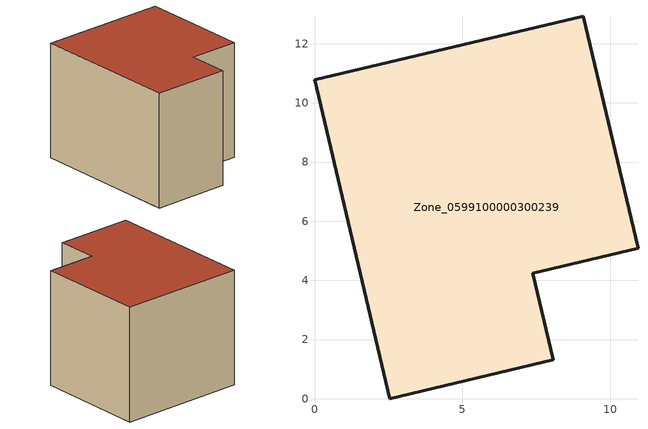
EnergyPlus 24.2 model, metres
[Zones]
Zone_0599100000300239
 floor ground (C_G): 0,10.78 9.08,12.93 10.93,5.08 7.38,4.24 8.07,1.32 2.55,0 z0
 wall outside (C_F): 2.55,0 8.07,1.32 7.38,4.24 10.93,5.08 9.08,12.93 0,10.78 2.55,0 z0:8.41
 roof outside (C_R): 9.08,12.93 0,10.78 2.55,0 8.07,1.32 7.38,4.24 10.93,5.08 z8.41
[BUILDING]
Pand.0599100000300239: North Axis=0; Terrain=City; Loads Convergence Tolerance Value=0.04; Temperature Convergence Tolerance Value=0.4; Solar Distribution=FullExterior; Maximum Number of Warmup Days=25; Minimum Number of Warmup Days=1
[Site:Location]
Rotterdam.The.Hague.AP_ZH_NLD Design_Conditions: Latitude=51.96; Longitude=4.45; Time Zone=1; Elevation=-4.5
[SITE:GROUNDTEMPERATURE:BUILDINGSURFACE]
18, 18, 18, 18, 18, 18, 18, 18, 18, 18, 18, 18
[MATERIAL] Thermal Absorptance=0.9; Solar Absorptance=0.7; Visible Absorptance=0.7
Name | Roughness | Thickness | Conductivity | Density | Specific Heat
G.TC.1992-2005 | MediumSmooth | 0.15 | 0.06 | 540 | 1210
F.TC.1992-2005 | Rough | 0.3 | 0.12 | 1920 | 840
R.TC.1992-2005 | MediumRough | 0.2 | 0.08 | 1500 | 1000
[CONSTRUCTION]
C_G: G.TC.1992-2005
C_F: F.TC.1992-2005
C_R: R.TC.1992-2005
[ZONE]
Zone_0599100000300239: Type=1; Multiplier=1; Ceiling Height=Autocalculate; Volume=Autocalculate; Floor Area=autocalculate; Part of Total Floor Area=Yes
[ZONEINFILTRATION:DESIGNFLOWRATE]
Infil_Zone_0599100000300239: Zone or ZoneList or Space or SpaceList=Zone_0599100000300239; Schedule=AlwaysOn; Design Flow Rate Calculation Method=Flow/Area; Flow Rate per Floor Area=0.0015; Constant Term Coefficient=1; Temperature Term Coefficient=0; Velocity Term Coefficient=0; Velocity Squared Term Coefficient=0
[HVACTEMPLATE:ZONE:IDEALLOADSAIRSYSTEM]
Zone_0599100000300239: Maximum Heating Supply Air Temperature=50; Minimum Cooling Supply Air Temperature=13; Maximum Heating Supply Air Humidity Ratio=0.0156; Minimum Cooling Supply Air Humidity Ratio=0.0077; Heating Limit=NoLimit; Cooling Limit=NoLimit; Dehumidification Control Type=ConstantSensibleHeatRatio; Cooling Sensible Heat Ratio=0.7; Dehumidification Setpoint=60; Humidification Control Type=None; Humidification Setpoint=30; Outdoor Air Method=None; Outdoor Air Flow Rate per Person=0.00944; Outdoor Air Flow Rate per Zone Floor Area=0; Outdoor Air Flow Rate per Zone=0; Demand Controlled Ventilation Type=None; Outdoor Air Economizer Type=NoEconomizer; Heat Recovery Type=None; Sensible Heat Recovery Effectiveness=0.7; Latent Heat Recovery Effectiveness=0.65
[ZONECONTROL:THERMOSTAT]
ThermostatControl_Zone_0599100000300239: Zone or ZoneList=Zone_0599100000300239; Control Type Schedule=DualSetpointControlType; Control 1=Thermostat_Zone_0599100000300239; Temperature Difference Between Cutout And Setpoint=0
[THERMOSTATSETPOINT:DUALSETPOINT]
Thermostat_Zone_0599100000300239: Heating Setpoint Temperature Schedule=HeatingSetpoint_Zone_0599100000300239; Cooling Setpoint Temperature Schedule=CoolingSetpoint_Zone_0599100000300239
[SCHEDULE:COMPACT]
HeatingSetpoint_Zone_0599100000300239: Through: 12/31, For: AllDays, Until: 24:00, 21
CoolingSetpoint_Zone_0599100000300239: Through: 12/31, For: AllDays, Until: 24:00, 24
DualSetpointControlType: Through: 12/31, For: AllDays, Until: 24:00, 4
AlwaysOn: Through: 12/31, For: AllDays, Until: 24:00, 1
